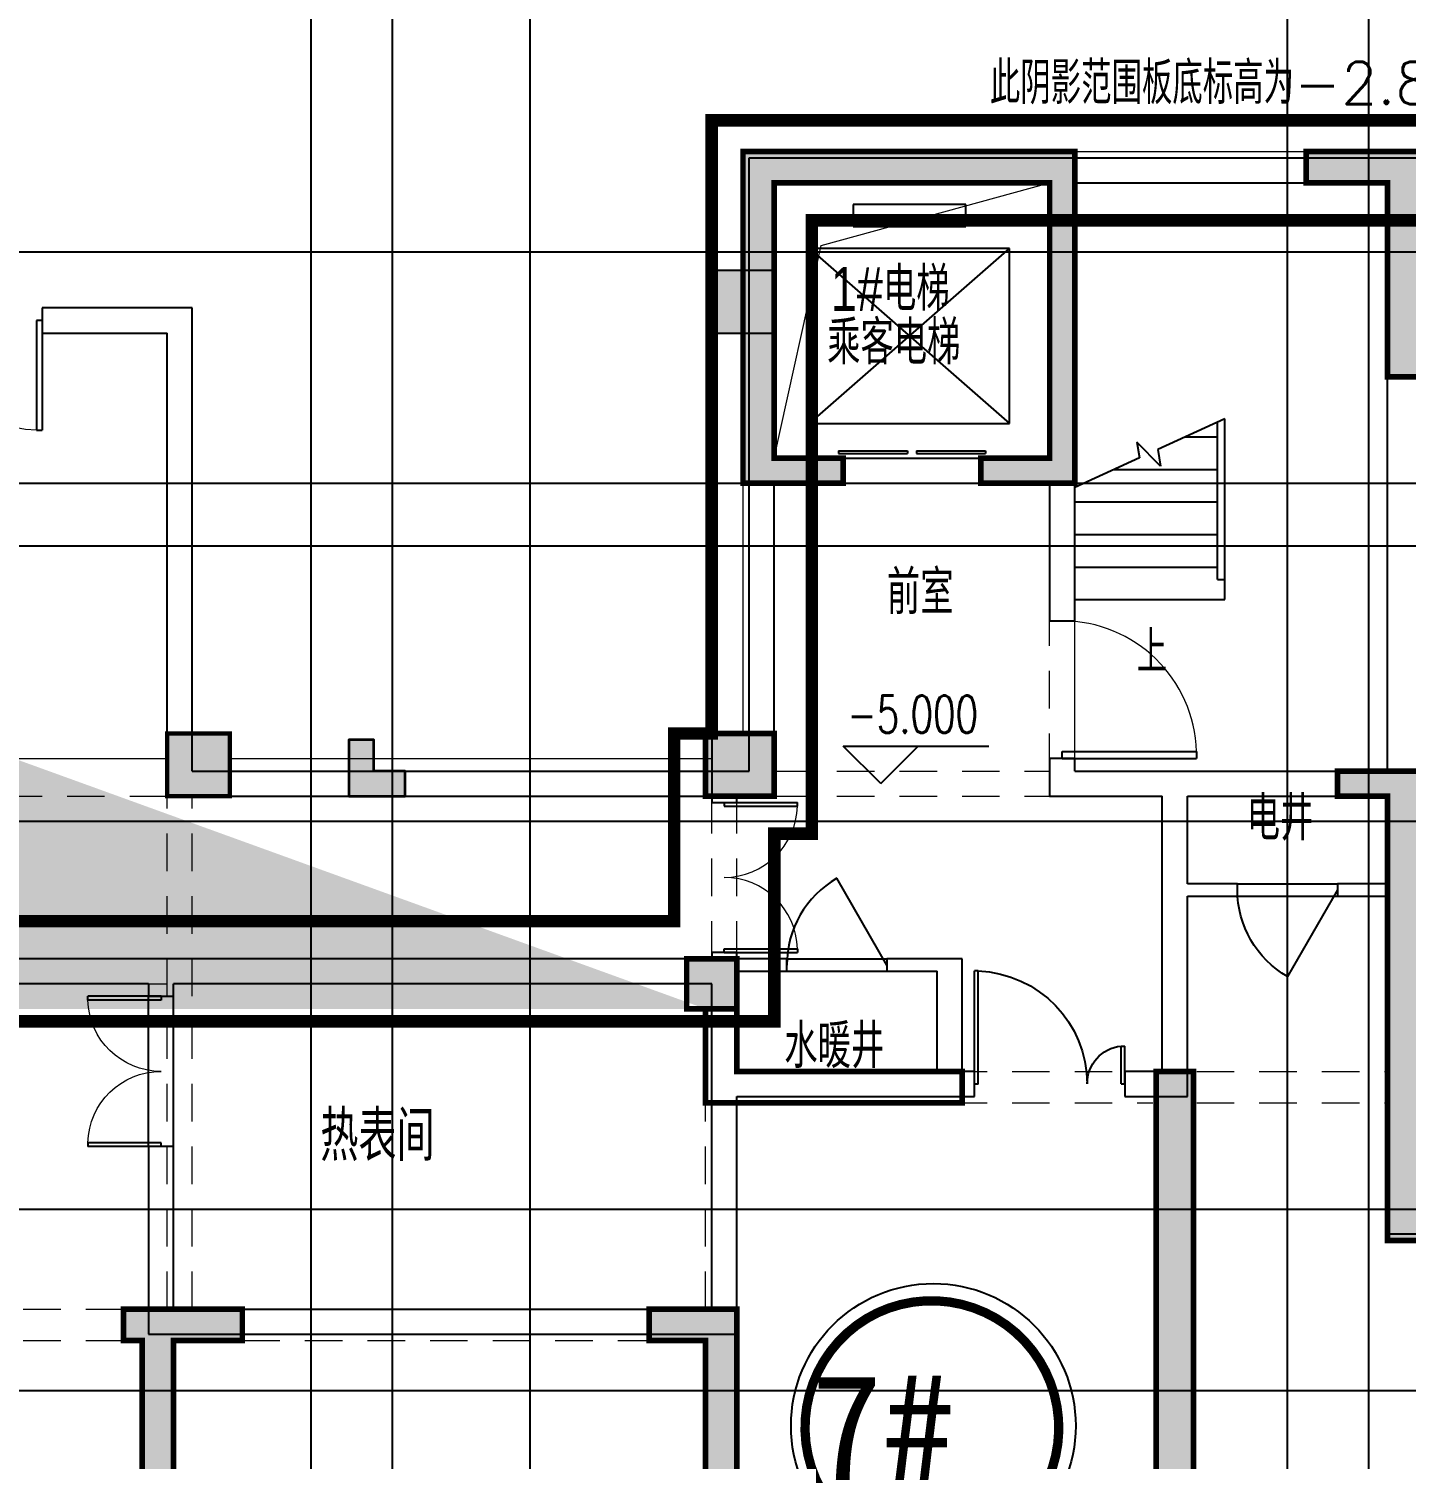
# Model space of a CAD drawing. Extents: x 369444 to 684549, y -549309 to 575337.
# Drawn here: x 418417 to 429424, y 190357 to 201789 of the extents above; entities that cross this region are included whole.
import ezdxf

# ---------------------------------------------------------------- set-up
doc = ezdxf.new("R2010")
doc.units = 0
doc.header["$LTSCALE"] = 1000
doc.header["$MEASUREMENT"] = 0
doc.linetypes.add('DASH', pattern=[0.35, 0.25, -0.1])
doc.linetypes.add('线型3', pattern=[500, 300, -200])
for name, color, linetype, lineweight in [('15077', 150, 'Continuous', 18), ('柱', 2, 'Continuous', 35), ('梁', 4, 'Continuous', 18), ('梁虚线', 134, '线型3', 18), ('洞口边线', 9, 'Continuous', 18)]:
    doc.layers.add(name, color=color, linetype=linetype, lineweight=lineweight)
for name, color, linetype in [('A-ANNO-IDEN-TEX', 3, 'Continuous'), ('COLUMN', 9, 'Continuous'), ('DIM_ELEV', 3, 'Continuous'), ('DIM_SYMB', 3, 'Continuous'), ('DOTE', 1, 'Continuous'), ('EVTR', 2, 'Continuous'), ('STAIR', 2, 'Continuous'), ('WALL', 9, 'Continuous'), ('WINDOW', 4, 'Continuous'), ('主楼编号', 1, 'Continuous'), ('房间名称', 72, 'Continuous'), ('砼墙', 151, 'Continuous'), ('防火分区线', 7, 'Continuous')]:
    doc.layers.add(name, color=color, linetype=linetype)
doc.styles.add('1111111', font='simhei.ttf')
doc.styles.add('_TCH_DIM', font='SIMPLEX', dxfattribs={"bigfont": 'GBCBIG'})
doc.styles.add('HNSJY', font='hnsjy-07.shx', dxfattribs={"width": 0.8, "bigfont": 'hnsjy-hz.shx'})

# ---------------------------------------------------------------- blocks, each defined once
blk = doc.blocks.new('asdfsdgdhfjgh')
at = {"layer": 'WALL'}
h = blk.add_hatch(color=0, dxfattribs=at)
h.dxf.hatch_style = 1
h.paths.add_polyline_path([(-453473.588218689, -165868.9859981537), (-453473.588218689, -165368.9859981537), (-453973.588218689, -165368.9859981537), (-453973.588218689, -165868.9859981537)], flags=17)
h.paths.add_polyline_path([(-457773.588218689, -165868.9859981537), (-457773.588218689, -165368.9859981537), (-458273.588218689, -165368.9859981537), (-458273.588218689, -165868.9859981537)], flags=17)
h.paths.add_polyline_path([(-461323.588218689, -165868.9859981537), (-461323.588218689, -165368.9859981537), (-461823.588218689, -165368.9859981537), (-461823.588218689, -165868.9859981537)], flags=17)
h.paths.add_polyline_path([(-449123.588218689, -165868.9859981537), (-449123.588218689, -165368.9859981537), (-449673.588218689, -165368.9859981537), (-449673.588218689, -165868.9859981537)], flags=17)
h.paths.add_polyline_path([(-449673.588218689, -167568.9859981537), (-449423.588218689, -167568.9859981537), (-449423.588218689, -167168.9859981537), (-449823.588218689, -167168.9859981537), (-449823.588218689, -167568.9859981537)], flags=17)
h.paths.add_polyline_path([(-461773.588218689, -167568.9859981537), (-461623.588218689, -167568.9859981537), (-461623.588218689, -167168.9859981537), (-462023.588218689, -167168.9859981537), (-462023.588218689, -167568.9859981537)], flags=17)
h.paths.add_polyline_path([(-446923.588218689, -160968.9859981537), (-449123.588218689, -160968.9859981537), (-449123.588218689, -163168.9859981537), (-448573.588218689, -163168.9859981537), (-448573.588218689, -163368.9859981537), (-449373.588218689, -163368.9859981537), (-449373.588218689, -160718.9859981537), (-446723.588218689, -160718.9859981537), (-446723.588218689, -163368.9859981537), (-447473.588218689, -163368.9859981537), (-447473.588218689, -163168.9859981537), (-446923.588218689, -163168.9859981537)])
h.paths.add_polyline_path([(-457523.588218689, -170218.9859981537), (-458073.588218689, -170218.9859981537), (-458073.588218689, -169968.9859981537), (-457523.588218689, -169968.9859981537), (-457123.588218689, -169968.9859981537), (-457123.588218689, -170218.9859981537), (-457273.588218689, -170218.9859981537), (-457273.588218689, -173118.9859981537), (-459023.588218689, -173118.9859981537), (-459023.588218689, -172868.9859981537), (-457523.588218689, -172868.9859981537)])
h.paths.add_polyline_path([(-444223.588218689, -160968.9859981537), (-444873.588218689, -160968.9859981537), (-444873.588218689, -160718.9859981537), (-443973.588218689, -160718.9859981537), (-443973.588218689, -162518.9859981537), (-444223.588218689, -162518.9859981537)])
h.paths.add_polyline_path([(-466573.588218689, -160768.9859981537), (-467223.588218689, -160768.9859981537), (-467223.588218689, -162318.9859981537), (-467473.588218689, -162318.9859981537), (-467473.588218689, -160518.9859981537), (-466573.588218689, -160518.9859981537)])
h.paths.add_polyline_path([(-451573.588218689, -177468.9859981537), (-452423.588218689, -177468.9859981537), (-453123.588218689, -177468.9859981537), (-453123.588218689, -177218.9859981537), (-452673.588218689, -177218.9859981537), (-452673.588218689, -174268.9859981537), (-452423.588218689, -174268.9859981537), (-452423.588218689, -177218.9859981537), (-451573.588218689, -177218.9859981537)])
h.paths.add_polyline_path([(-459023.588218689, -177468.9859981537), (-459873.588218689, -177468.9859981537), (-459873.588218689, -177218.9859981537), (-459023.588218689, -177218.9859981537), (-459023.588218689, -174268.9859981537), (-458773.588218689, -174268.9859981537), (-458773.588218689, -177218.9859981537), (-458323.588218689, -177218.9859981537), (-458323.588218689, -177468.9859981537)])
h.paths.add_polyline_path([(-453373.588218689, -170218.9859981537), (-453923.588218689, -170218.9859981537), (-453923.588218689, -172868.9859981537), (-452423.588218689, -172868.9859981537), (-452423.588218689, -173118.9859981537), (-454173.588218689, -173118.9859981537), (-454173.588218689, -170218.9859981537), (-454323.588218689, -170218.9859981537), (-454323.588218689, -169968.9859981537), (-453923.588218689, -169968.9859981537), (-453373.588218689, -169968.9859981537)])
h.paths.add_polyline_path([(-437848.588218689, -169418.9859981537), (-438323.588218689, -169418.9859981537), (-438323.588218689, -171168.9859981537), (-438573.588218689, -171168.9859981537), (-438573.588218689, -169418.9859981537), (-438673.588218689, -169418.9859981537), (-438673.588218689, -169168.9859981537), (-438323.588218689, -169168.9859981537), (-437848.588218689, -169168.9859981537)])
h.paths.add_polyline_path([(-441623.588218689, -177468.9859981537), (-441923.588218689, -177468.9859981537), (-442323.588218689, -177468.9859981537), (-442323.588218689, -177218.9859981537), (-442173.588218689, -177218.9859981537), (-442173.588218689, -173868.9859981537), (-441923.588218689, -173868.9859981537), (-441923.588218689, -177218.9859981537), (-441623.588218689, -177218.9859981537)])
h.paths.add_polyline_path([(-445023.588218689, -177468.9859981537), (-446048.588218689, -177468.9859981537), (-446823.588218689, -177468.9859981537), (-446823.588218689, -177218.9859981537), (-446073.588218689, -177218.9859981537), (-446073.588218689, -173768.9859981537), (-445773.588218689, -173768.9859981537), (-445773.588218689, -177218.9859981537), (-445023.588218689, -177218.9859981537)])
h.paths.add_polyline_path([(-469273.588218689, -171768.9859981537), (-469273.588218689, -172568.9859981537), (-471373.588218689, -172568.9859981537), (-471373.588218689, -172318.9859981537), (-469523.588218689, -172318.9859981537), (-469523.588218689, -171768.9859981537)])
h.paths.add_polyline_path([(-461573.588218689, -163168.9859981537), (-462323.588218689, -163168.9859981537), (-462323.588218689, -160768.9859981537), (-464523.588218689, -160768.9859981537), (-464523.588218689, -162968.9859981537), (-463973.588218689, -162968.9859981537), (-463973.588218689, -163168.9859981537), (-464723.588218689, -163168.9859981537), (-464723.588218689, -160518.9859981537), (-462073.588218689, -160518.9859981537), (-462073.588218689, -162918.9859981537), (-461573.588218689, -162918.9859981537)])
h.paths.add_polyline_path([(-449673.588218689, -170218.9859981537), (-450123.588218689, -170218.9859981537), (-450123.588218689, -169968.9859981537), (-449423.588218689, -169968.9859981537), (-449423.588218689, -173118.9859981537), (-449673.588218689, -173118.9859981537)])
h.paths.add_polyline_path([(-461323.588218689, -170218.9859981537), (-461773.588218689, -170218.9859981537), (-461773.588218689, -173118.9859981537), (-462023.588218689, -173118.9859981537), (-462023.588218689, -169968.9859981537), (-461323.588218689, -169968.9859981537)])
h.paths.add_polyline_path([(-465648.588218689, -177468.9859981537), (-466423.588218689, -177468.9859981537), (-466423.588218689, -177218.9859981537), (-465673.588218689, -177218.9859981537), (-465673.588218689, -173768.9859981537), (-465373.588218689, -173768.9859981537), (-465373.588218689, -177218.9859981537), (-464623.588218689, -177218.9859981537), (-464623.588218689, -177468.9859981537)])
h.paths.add_polyline_path([(-469523.588218689, -177468.9859981537), (-469823.588218689, -177468.9859981537), (-469823.588218689, -177218.9859981537), (-469523.588218689, -177218.9859981537), (-469523.588218689, -173868.9859981537), (-469273.588218689, -173868.9859981537), (-469273.588218689, -177218.9859981537), (-469123.588218689, -177218.9859981537), (-469123.588218689, -177468.9859981537)])
h.paths.add_polyline_path([(-473123.588218689, -169418.9859981537), (-473598.588218689, -169418.9859981537), (-473598.588218689, -169168.9859981537), (-473123.588218689, -169168.9859981537), (-472773.588218689, -169168.9859981537), (-472773.588218689, -169418.9859981537), (-472873.588218689, -169418.9859981537), (-472873.588218689, -171168.9859981537), (-473123.588218689, -171168.9859981537)])
h.paths.add_polyline_path([(-435323.588218689, -178468.9859981537), (-435873.588218689, -178468.9859981537), (-435873.588218689, -178218.9859981537), (-435623.588218689, -178218.9859981537), (-435623.588218689, -174018.9859981537), (-435323.588218689, -174018.9859981537)])
h.paths.add_polyline_path([(-475573.588218689, -178468.9859981537), (-476123.588218689, -178468.9859981537), (-476123.588218689, -174018.9859981537), (-475823.588218689, -174018.9859981537), (-475823.588218689, -178218.9859981537), (-475573.588218689, -178218.9859981537)])
h.paths.add_polyline_path([(-443823.588218689, -169418.9859981537), (-444223.588218689, -169418.9859981537), (-444223.588218689, -165868.9859981537), (-444623.588218689, -165868.9859981537), (-444623.588218689, -165668.9859981537), (-443973.588218689, -165668.9859981537), (-443973.588218689, -169168.9859981537), (-443823.588218689, -169168.9859981537)])
h.paths.add_polyline_path([(-467223.588218689, -169418.9859981537), (-467623.588218689, -169418.9859981537), (-467623.588218689, -169168.9859981537), (-467473.588218689, -169168.9859981537), (-467473.588218689, -165668.9859981537), (-466773.588218689, -165668.9859981537), (-466773.588218689, -165868.9859981537), (-467223.588218689, -165868.9859981537)])
h.paths.add_polyline_path([(-439123.588218689, -177468.9859981537), (-439823.588218689, -177468.9859981537), (-439823.588218689, -177218.9859981537), (-439123.588218689, -177218.9859981537), (-439123.588218689, -174568.9859981537), (-438873.588218689, -174568.9859981537), (-438873.588218689, -177218.9859981537), (-438873.588218689, -178218.9859981537), (-438273.588218689, -178218.9859981537), (-438273.588218689, -178468.9859981537), (-439123.588218689, -178468.9859981537)])
h.paths.add_polyline_path([(-465373.588218689, -168068.9859981537), (-465373.588218689, -171568.9859981537), (-465673.588218689, -171568.9859981537), (-465673.588218689, -168068.9859981537)])
h.paths.add_polyline_path([(-471623.588218689, -177468.9859981537), (-472323.588218689, -177468.9859981537), (-472323.588218689, -178468.9859981537), (-473173.588218689, -178468.9859981537), (-473173.588218689, -178218.9859981537), (-472573.588218689, -178218.9859981537), (-472573.588218689, -177218.9859981537), (-472573.588218689, -174568.9859981537), (-472323.588218689, -174568.9859981537), (-472323.588218689, -177218.9859981537), (-471623.588218689, -177218.9859981537)])
h.paths.add_polyline_path([(-445773.588218689, -168068.9859981537), (-445773.588218689, -171568.9859981537), (-446073.588218689, -171568.9859981537), (-446073.588218689, -168068.9859981537)])
h.paths.add_polyline_path([(-449423.588218689, -177468.9859981537), (-449773.588218689, -177468.9859981537), (-449773.588218689, -177218.9859981537), (-449673.588218689, -177218.9859981537), (-449673.588218689, -174268.9859981537), (-449423.588218689, -174268.9859981537), (-449423.588218689, -177218.9859981537), (-449223.588218689, -177218.9859981537), (-449223.588218689, -177468.9859981537)])
h.paths.add_polyline_path([(-461673.588218689, -177468.9859981537), (-462023.588218689, -177468.9859981537), (-462223.588218689, -177468.9859981537), (-462223.588218689, -177218.9859981537), (-462023.588218689, -177218.9859981537), (-462023.588218689, -174268.9859981537), (-461773.588218689, -174268.9859981537), (-461773.588218689, -177218.9859981537), (-461673.588218689, -177218.9859981537)])
h.paths.add_polyline_path([(-435323.588218689, -172568.9859981537), (-436023.588218689, -172568.9859981537), (-436023.588218689, -172318.9859981537), (-435623.588218689, -172318.9859981537), (-435623.588218689, -169418.9859981537), (-435998.588218689, -169418.9859981537), (-435998.588218689, -169168.9859981537), (-435323.588218689, -169168.9859981537)])
h.paths.add_polyline_path([(-475423.588218689, -172568.9859981537), (-476123.588218689, -172568.9859981537), (-476123.588218689, -169168.9859981537), (-475448.588218689, -169168.9859981537), (-475448.588218689, -169418.9859981537), (-475823.588218689, -169418.9859981537), (-475823.588218689, -172318.9859981537), (-475423.588218689, -172318.9859981537)])
h.paths.add_polyline_path([(-442173.588218689, -169418.9859981537), (-442223.588218689, -169418.9859981537), (-442223.588218689, -169168.9859981537), (-441923.588218689, -169168.9859981537), (-441523.588218689, -169168.9859981537), (-441523.588218689, -169418.9859981537), (-441923.588218689, -169418.9859981537), (-441923.588218689, -170268.9859981537), (-442173.588218689, -170268.9859981537)])
h.paths.add_polyline_path([(-469223.588218689, -169418.9859981537), (-469273.588218689, -169418.9859981537), (-469273.588218689, -170268.9859981537), (-469523.588218689, -170268.9859981537), (-469523.588218689, -169418.9859981537), (-469923.588218689, -169418.9859981537), (-469923.588218689, -169168.9859981537), (-469523.588218689, -169168.9859981537), (-469223.588218689, -169168.9859981537)])
h.paths.add_polyline_path([(-440073.588218689, -172568.9859981537), (-442173.588218689, -172568.9859981537), (-442173.588218689, -171768.9859981537), (-441923.588218689, -171768.9859981537), (-441923.588218689, -172318.9859981537), (-440073.588218689, -172318.9859981537)])
edge = h.paths.add_edge_path()
edge.add_line((-461823.588218689, -163168.9859981537), (-461823.588218689, -163268.9859981043))
edge.add_line((-461823.588218689, -163268.9859981537), (-461573.588218689, -163268.9859981542))
edge.add_line((-461573.588218689, -163268.9859981537), (-461573.5882186927, -163168.9859982026))
edge.add_line((-461773.588218689, -167568.9859981537), (-461773.588218689, -168318.9859981537))
edge.add_line((-461773.588218689, -168318.9859981537), (-463823.588218689, -168318.9859981537))
edge.add_line((-463823.588218689, -168318.9859981537), (-463823.588218689, -168068.9859981537))
edge.add_line((-463823.588218689, -168068.9859981537), (-462023.588218689, -168068.9859981537))
edge.add_line((-462023.588218689, -168068.9859981537), (-462023.588218689, -167568.9859981537))
edge.add_line((-449423.588218689, -167568.9859981537), (-449423.588218689, -168068.9859981537))
edge.add_line((-449423.588218689, -168068.9859981537), (-447623.588218689, -168068.9859981537))
edge.add_line((-447623.588218689, -168068.9859981537), (-447623.588218689, -168318.9859981537))
edge.add_line((-447623.588218689, -168318.9859981537), (-449673.588218689, -168318.9859981537))
edge.add_line((-449673.588218689, -168318.9859981537), (-449673.588218689, -167568.9859981537))
h.paths.add_polyline_path([(-462023.588218689, -168318.9859981537), (-461773.588218689, -168318.9859981537), (-461773.588218689, -167568.9859981537), (-462023.588218689, -167568.9859981537)], flags=16)
h.paths.add_polyline_path([(-463823.588218689, -168318.9859981537), (-462023.588218689, -168318.9859981537), (-462023.588218689, -168068.9859981537), (-463823.588218689, -168068.9859981537)], flags=16)
h.paths.add_polyline_path([(-449673.588218689, -168068.9859981537), (-449423.588218689, -168068.9859981537), (-449423.588218689, -167568.9859981537), (-449673.588218689, -167568.9859981537)], flags=16)
h.paths.add_polyline_path([(-449673.588218689, -168318.9859981537), (-447623.588218689, -168318.9859981537), (-447623.588218689, -168068.9859981537), (-449673.588218689, -168068.9859981537)], flags=16)
h.paths.add_polyline_path([(-461823.588218689, -163268.9859981537), (-461573.588218689, -163268.9859981537), (-461573.588218689, -163168.9859981537), (-461823.588218689, -163168.9859981537)], flags=16)
at = {"layer": 'WALL', "color": 0}
for points in [[(-446923.588218689, -160968.9859981537), (-449123.588218689, -160968.9859981537), (-449123.588218689, -163168.9859981537), (-448573.588218689, -163168.9859981537), (-448573.588218689, -163368.9859981537), (-449373.588218689, -163368.9859981537), (-449373.588218689, -160718.9859981537), (-446723.588218689, -160718.9859981537), (-446723.588218689, -163368.9859981537), (-447473.588218689, -163368.9859981537), (-447473.588218689, -163168.9859981537), (-446923.588218689, -163168.9859981537)], [(-444223.588218689, -160968.9859981537), (-444873.588218689, -160968.9859981537), (-444873.588218689, -160718.9859981537), (-443973.588218689, -160718.9859981537), (-443973.588218689, -162518.9859981537), (-444223.588218689, -162518.9859981537)], [(-453473.588218689, -165868.9859981537), (-453473.588218689, -165368.9859981537), (-453973.588218689, -165368.9859981537), (-453973.588218689, -165868.9859981537)], [(-449123.588218689, -165868.9859981537), (-449123.588218689, -165368.9859981537), (-449673.588218689, -165368.9859981537), (-449673.588218689, -165868.9859981537)], [(-443823.588218689, -169418.9859981537), (-444223.588218689, -169418.9859981537), (-444223.588218689, -165868.9859981537), (-444623.588218689, -165868.9859981537), (-444623.588218689, -165668.9859981537), (-443973.588218689, -165668.9859981537), (-443973.588218689, -169168.9859981537), (-443823.588218689, -169168.9859981537)], [(-449673.588218689, -167568.9859981537), (-449423.588218689, -167568.9859981537), (-449423.588218689, -167168.9859981537), (-449823.588218689, -167168.9859981537), (-449823.588218689, -167568.9859981537)], [(-445773.588218689, -168068.9859981537), (-445773.588218689, -171568.9859981537), (-446073.588218689, -171568.9859981537), (-446073.588218689, -168068.9859981537)], [(-453373.588218689, -170218.9859981537), (-453923.588218689, -170218.9859981537), (-453923.588218689, -172868.9859981537), (-452423.588218689, -172868.9859981537), (-452423.588218689, -173118.9859981537), (-454173.588218689, -173118.9859981537), (-454173.588218689, -170218.9859981537), (-454323.588218689, -170218.9859981537), (-454323.588218689, -169968.9859981537), (-453923.588218689, -169968.9859981537), (-453373.588218689, -169968.9859981537)], [(-449673.588218689, -170218.9859981537), (-450123.588218689, -170218.9859981537), (-450123.588218689, -169968.9859981537), (-449423.588218689, -169968.9859981537), (-449423.588218689, -173118.9859981537), (-449673.588218689, -173118.9859981537)]]:
    blk.add_lwpolyline(points, close=True, dxfattribs=at)
blk.add_lwpolyline([(-449423.588218689, -167568.9859981537), (-449423.588218689, -168068.9859981537), (-447623.588218689, -168068.9859981537), (-447623.588218689, -168318.9859981537), (-449673.588218689, -168318.9859981537), (-449673.588218689, -167568.9859981537)], dxfattribs=at)
blk = doc.blocks.new('sdgsdfdfjgfkhj')
at = {"layer": 'WALL'}
h = blk.add_hatch(color=256, dxfattribs=at)
h.dxf.hatch_style = 1
h.paths.add_polyline_path([(-239421.1836854629, -206727.0359099763), (-239421.1836854629, -206227.0359099763), (-239671.1836854629, -206227.0359099763), (-239921.1836854629, -206227.0359099763), (-239921.1836854629, -206727.0359099763), (-239671.1836854629, -206727.0359099763)])
h.paths.add_polyline_path([(-252121.1836854629, -206727.0359099763), (-252121.1836854629, -206227.0359099763), (-252371.1836854629, -206227.0359099763), (-252621.1836854629, -206227.0359099763), (-252621.1836854629, -206727.0359099763), (-252371.1836854629, -206727.0359099763)])
h.paths.add_polyline_path([(-225621.1836854629, -213977.0202849763), (-225621.1836854629, -213477.0202849763), (-226121.1836854629, -213477.0202849763), (-226121.1836854629, -213727.0202849763), (-226121.1836854629, -213977.0202849763), (-225921.1836854629, -213977.0202849763)])
h.paths.add_polyline_path([(-230821.1836854629, -213977.0202849763), (-230821.1836854629, -213477.0202849763), (-231321.1836854629, -213477.0202849763), (-231321.1836854629, -213977.0202849763)])
h.paths.add_polyline_path([(-260721.1836854629, -213977.0202849763), (-260721.1836854629, -213477.0202849763), (-261221.1836854629, -213477.0202849763), (-261221.1836854629, -213977.0202849763)])
h.paths.add_polyline_path([(-263171.1836854629, -213977.0202849763), (-263171.1836854629, -213727.0202849763), (-263171.1836854629, -213477.0202849763), (-263671.1836854629, -213477.0202849763), (-263671.1836854629, -213727.0202849763), (-263671.1836854629, -213977.0202849763), (-263421.1836854629, -213977.0202849763)])
h.paths.add_polyline_path([(-265921.1836854629, -213977.0202849763), (-265921.1836854629, -213727.0202849763), (-265921.1836854629, -213477.0202849763), (-266421.1836854629, -213477.0202849763), (-266421.1836854629, -213977.0202849763), (-266121.1836854629, -213977.0202849763)])
h.paths.add_polyline_path([(-225621.1836854629, -217127.0202849763), (-225621.1836854629, -216627.0202849763), (-225921.1836854629, -216627.0202849763), (-226121.1836854629, -216627.0202849763), (-226121.1836854629, -216877.0202849763), (-226121.1836854629, -217127.0202849763)])
h.paths.add_polyline_path([(-225621.1836854629, -223277.0202849763), (-225621.1836854629, -222777.0202849763), (-225921.1836854629, -222777.0202849763), (-226121.1836854629, -222777.0202849763), (-226121.1836854629, -223027.0202849763), (-226121.1836854629, -223277.0202849763)])
h.paths.add_polyline_path([(-262621.1836854629, -223277.0202849763), (-262621.1836854629, -222777.0202849763), (-262871.1836854629, -222777.0202849763), (-263121.1836854629, -222777.0202849763), (-263121.1836854629, -223027.0202849763), (-263121.1836854629, -223277.0202849763)])
h.paths.add_polyline_path([(-265921.1914979629, -223277.0202849763), (-265921.1914979629, -223027.0202849763), (-265921.1914979629, -222777.0202849763), (-266121.1914979629, -222777.0202849763), (-266421.1914979629, -222777.0202849763), (-266421.1914979629, -223277.0202849763)])
blk.add_lwpolyline([(-239421.1836854629, -206727.0359099763), (-239421.1836854629, -206227.0359099763), (-239671.1836854629, -206227.0359099763), (-239921.1836854629, -206227.0359099763), (-239921.1836854629, -206727.0359099763), (-239671.1836854629, -206727.0359099763)], close=True, dxfattribs=at)
blk = doc.blocks.new('$DORLIB2D$00000127')
at = {"color": 0}
for points in [[(-0.5333333333328483, 0.7948983154366971), (-0.5333333333328483, 0.690405644187237)], [(-0.03333333333284827, 0.7948983154366971), (-0.5333333333328483, 0.7948983154366971)], [(-0.03333333333284827, 0.7948983154366971), (-0.03333333333284827, 0.690405644187237)], [(0.5333333333328483, 0.7948983154366971), (0.03333333333284827, 0.7948983154366971)], [(0.03333333333284827, 0.7948983154366971), (0.03333333333284827, 0.690405644187237)], [(0.5333333333328483, 0.7948983154366971), (0.5333333333328483, 0.690405644187237)], [(-0.03333333333284827, 0.690405644187237), (-0.5333333333328483, 0.690405644187237)], [(0.5333333333328483, 0.690405644187237), (0.03333333333284827, 0.690405644187237)], [(0.5, 0.4999999999999858), (-0.5, 0.4999999999999858)]]:
    blk.add_lwpolyline(points, dxfattribs=at)
blk = doc.blocks.new('$DorLib2D$00000002')
for p, q in [((-0.5, -5.684341886080802e-17), (-0.5000000000000007, 0.4875)), ((-0.4750000000000007, 0.4875), (-0.5000000000000007, 0.4875)), ((-0.475, -2.842170943040401e-17), (-0.4750000000000007, 0.4875)), ((0.475, -2.842170943040401e-17), (0.4750000000000007, 0.4875)), ((0.4750000000000007, 0.4875), (0.5000000000000007, 0.4875)), ((0.5, -5.684341886080802e-17), (0.5000000000000007, 0.4875)), ((-0.5, -5.684341886080802e-17), (-0.475, -2.842170943040401e-17)), ((0.5, -5.684341886080802e-17), (0.475, -2.842170943040401e-17))]:
    blk.add_line(p, q)
at = {"lineweight": 13}
for centre, start, end in [((-0.4875, -4.263256414560601e-17), 0, 88.53071641864632), ((0.4875, -4.263256414560601e-17), 91.4692835813537, 180)]:
    blk.add_arc(centre, 0.4875, start, end, dxfattribs=at)
blk = doc.blocks.new('$DORLIB2D$00000228')
at = {"color": 0, "lineweight": -2}
blk.add_line((0.4999999999999964, -7.105427357601002e-15), (4.973799150320701e-14, 0.8660254037843416), dxfattribs=at)
blk.add_arc((0.5000000000015206, -1.612932010175427e-12), 1.000000000002051, 120.0000000000284, 180, dxfattribs=at)
blk = doc.blocks.new('$DorLib2D$00000001')
for p, q in [((0.45, 0.9750000000000001), (0.5000000000000002, 0.9750000000000001)), ((0.45, 0), (0.45, 0.9750000000000001)), ((0.5, 0), (0.5, 0.9750000000000001)), ((0.5, 0), (0.45, 0))]:
    blk.add_line(p, q)
at = {"lineweight": 13}
blk.add_arc((0.475, 0), 0.975, 91.4692835813538, 180, dxfattribs=at)
blk = doc.blocks.new('$DorLib2D$00000225')
at = {"color": 0}
for p, q in [((0.4750000000000032, -0.001447885298549778), (0.4750000000000032, 0.7521225008925327)), ((0.4750000000000032, 0.7521225008925327), (0.5000000000000036, 0.7521225008925327)), ((0.5000000000000036, -0.001447885298549778), (0.5000000000000036, 0.7521225008925363)), ((-0.4999999999999982, 0), (-0.5, 0.252035990386009)), ((-0.4750000000000014, 0.252035990386009), (-0.5, 0.252035990386009)), ((-0.4749999999999996, 0), (-0.4749999999999996, 0.252035990386009)), ((-0.4749999999999996, 0), (-0.4999999999999947, 0)), ((0.4750000000000032, -0.001447885298549778), (0.4999999999999929, -0.001447885298549778))]:
    blk.add_line(p, q, dxfattribs=at)
for centre, radius, start, end in [((0.5046168020419071, -0.001920809357812914), 0.7546247204382253, 92.24926861260724, 179.7237749158362), ((-0.5007908120542499, 0.002572563917482285), 0.2507930763238999, 359.7898704778746, 84.09743784757413)]:
    blk.add_arc(centre, radius, start, end, dxfattribs=at)
blk = doc.blocks.new('column500')
h = blk.add_hatch(color=0)
h.dxf.hatch_style = 1
h.paths.add_polyline_path([(-216380.9106832733, -381439.8896648251), (-215880.9106832733, -381439.8896648251), (-215880.9106832733, -380939.8896648251), (-216380.9106832733, -380939.8896648251)])
at = {"color": 0}
blk.add_lwpolyline([(-216380.9106832733, -381439.8896648251), (-215880.9106832733, -381439.8896648251), (-215880.9106832733, -380939.8896648251), (-216380.9106832733, -380939.8896648251)], close=True, dxfattribs=at)
blk = doc.blocks.new('FT-289130552', base_point=(-13757.82863614367, 881.01331902534))
at = {"layer": '柱', "ltscale": 0.9999999776482582}
h = blk.add_hatch(color=0, dxfattribs=at)
h.dxf.hatch_style = 1
h.paths.add_polyline_path([(3742.171363856178, 14281.01331902528), (3742.171363856178, 14731.01331902528), (3542.171363856178, 14731.01331902528), (3542.171363856178, 14481.01331902528), (3292.171363856178, 14481.01331902528), (3292.171363856178, 14281.01331902528)])
h.paths.add_polyline_path([(9842.171363856178, 14281.01331902528), (10292.17136385618, 14281.01331902528), (10292.17136385618, 14481.01331902528), (10042.17136385618, 14481.01331902528), (10042.17136385618, 14731.01331902528), (9842.171363856178, 14731.01331902528)])
at = {"layer": '柱', "color": 0, "ltscale": 0.9999999776482582}
for points, const_width in [([(8892.171363856178, 14281.01331902528), (8892.171363856178, 14781.01331902528), (8392.171363856178, 14781.01331902528), (8392.171363856178, 14281.01331902528)], 35), ([(13242.17136385618, 14281.01331902528), (13242.17136385618, 14781.01331902528), (12692.17136385618, 14781.01331902528), (12692.17136385618, 14281.01331902528)], 45), ([(12692.17136385618, 12581.01331902528), (12942.17136385618, 12581.01331902528), (12942.17136385618, 12981.01331902528), (12542.17136385618, 12981.01331902528), (12542.17136385618, 12581.01331902528)], 45)]:
    blk.add_lwpolyline(points, close=True, dxfattribs=dict(at, const_width=const_width))
blk.add_lwpolyline([(9842.171363856178, 14281.01331902528), (10292.17136385618, 14281.01331902528), (10292.17136385618, 14481.01331902528), (10042.17136385618, 14481.01331902528), (10042.17136385618, 14731.01331902528), (9842.171363856178, 14731.01331902528)], close=True, dxfattribs=at)
at = {"layer": '梁', "color": 0, "lineweight": 18, "ltscale": 0.9999999776482582}
for p, q in [((15642.17136385618, 19431.01331902528), (17492.17136385618, 19431.01331902528)), ((15642.17136385618, 19181.01331902528), (17492.17136385618, 19181.01331902528)), ((18142.17136385618, 14481.01331902528), (18142.17136385618, 17631.01331902528)), ((13792.17136385618, 16981.01331902528), (14892.17136385618, 16981.01331902528)), ((12992.17136385618, 14781.01331902528), (12992.17136385618, 16781.01331902528)), ((15642.17136385618, 14481.01331902528), (15642.17136385618, 16781.01331902528)), ((4592.171363856178, 14581.01331902528), (8392.171363856178, 14581.01331902528)), ((8892.171363856178, 14581.01331902528), (12742.17136385618, 14581.01331902528)), ((15642.17136385618, 14481.01331902528), (17742.17136385618, 14481.01331902528))]:
    blk.add_line(p, q, dxfattribs=at)
at = {"layer": '梁虚线', "color": 0, "lineweight": 18, "ltscale": 0.001}
for p, q in [((13242.17136385618, 14781.01331902528), (13242.17136385618, 16781.01331902528)), ((13792.17136385618, 16781.01331902528), (14892.17136385618, 16781.01331902528)), ((15442.17136385618, 14481.01331902528), (15442.17136385618, 16781.01331902528)), ((13242.17136385618, 14481.01331902528), (15442.17136385618, 14481.01331902528)), ((4592.171363856178, 14281.01331902528), (8392.171363856178, 14281.01331902528)), ((8392.171363856178, 10181.01331902528), (8392.171363856178, 14281.01331902528)), ((8592.171363856178, 10181.01331902528), (8592.171363856178, 14281.01331902528)), ((8892.171363856178, 14281.01331902528), (12742.17136385618, 14281.01331902528)), ((12742.17136385618, 12981.01331902528), (12742.17136385618, 14281.01331902528)), ((12942.17136385618, 12981.01331902528), (12942.17136385618, 14281.01331902528)), ((13242.17136385618, 14281.01331902528), (15542.17136385618, 14281.01331902528)), ((15542.17136385618, 14281.01331902528), (17742.17136385618, 14281.01331902528)), ((4592.171363856178, 12981.01331902528), (8392.171363856178, 12981.01331902528)), ((8592.171363856178, 12981.01331902528), (12542.17136385618, 12981.01331902528)), ((4592.171363856178, 12781.01331902528), (8392.171363856178, 12781.01331902528)), ((8592.171363856178, 12781.01331902528), (12542.17136385618, 12781.01331902528)), ((14642.17136385618, 12081.01331902528), (16267.17136385618, 12081.01331902528)), ((16617.17136385618, 12081.01331902528), (18142.17136385618, 12081.01331902528)), ((12692.17136385618, 10181.01331902528), (12692.17136385618, 11831.01331902528)), ((12942.17136385618, 10181.01331902528), (12942.17136385618, 11831.01331902528)), ((14642.17136385618, 11831.01331902528), (16267.17136385618, 11831.01331902528)), ((16617.17136385618, 11831.01331902528), (18142.17136385618, 11831.01331902528)), ((5242.171363856178, 10181.01331902528), (8042.171363856178, 10181.01331902528)), ((8992.171363856178, 10181.01331902528), (12242.17136385618, 10181.01331902528)), ((5242.171363856178, 9931.013319025282), (8042.171363856178, 9931.013319025282)), ((8992.171363856178, 9931.013319025282), (12242.17136385618, 9931.013319025282))]:
    blk.add_line(p, q, dxfattribs=at)
at = {"layer": '洞口边线', "color": 0, "ltscale": 0.9999999776482582}
blk.add_lwpolyline([(15442.17136385618, 19181.01331902528), (13392.17136385618, 19181.01331902528), (13392.17136385618, 19181.01331902528), (13242.17136385618, 19181.01331902528), (13242.17136385618, 16981.01331902528), (13616.68698885618, 18681.16370965028), (15442.17136385618, 19181.01331902528)], close=True, dxfattribs=at)
at = {"layer": '砼墙', "color": 0, "ltscale": 0.9999999776482582, "const_width": 45}
for points in [[(15442.17136385618, 19181.01331902528), (13242.17136385618, 19181.01331902528), (13242.17136385618, 16981.01331902528), (13792.17136385618, 16981.01331902528), (13792.17136385618, 16781.01331902528), (12992.17136385618, 16781.01331902528), (12992.17136385618, 19431.01331902528), (15642.17136385618, 19431.01331902528), (15642.17136385618, 16781.01331902528), (14892.17136385618, 16781.01331902528), (14892.17136385618, 16981.01331902528), (15442.17136385618, 16981.01331902528)], [(18142.17136385618, 19181.01331902528), (17492.17136385618, 19181.01331902528), (17492.17136385618, 19431.01331902528), (18392.17136385618, 19431.01331902528), (18392.17136385618, 17631.01331902528), (18142.17136385618, 17631.01331902528)], [(18542.17136385618, 10731.01331902528), (18142.17136385618, 10731.01331902528), (18142.17136385618, 14281.01331902528), (17742.17136385618, 14281.01331902528), (17742.17136385618, 14481.01331902528), (18392.17136385618, 14481.01331902528), (18392.17136385618, 10981.01331902528), (18542.17136385618, 10981.01331902528)], [(16592.17136385618, 12081.01331902528), (16592.17136385618, 8581.013319025282), (16292.17136385618, 8581.013319025282), (16292.17136385618, 12081.01331902528)], [(8992.171363856178, 9931.013319025282), (8442.171363856178, 9931.013319025282), (8442.171363856178, 7331.013319025282), (9942.171363856178, 7331.013319025282), (9942.171363856178, 7081.013319025282), (8192.171363856178, 7081.013319025282), (8192.171363856178, 9931.013319025282), (8042.171363856178, 9931.013319025282), (8042.171363856178, 10181.01331902528), (8442.171363856178, 10181.01331902528), (8992.171363856178, 10181.01331902528)], [(12692.17136385618, 9931.013319025282), (12242.17136385618, 9931.013319025282), (12242.17136385618, 10181.01331902528), (12942.17136385618, 10181.01331902528), (12942.17136385618, 7081.013319025282), (12692.17136385618, 7081.013319025282)]]:
    blk.add_lwpolyline(points, close=True, dxfattribs=at)
blk.add_lwpolyline([(12942.17136385618, 12581.01331902528), (12942.17136385618, 12081.01331902528), (14742.17136385618, 12081.01331902528), (14742.17136385618, 11831.01331902528), (12692.17136385618, 11831.01331902528), (12692.17136385618, 12581.01331902528)], dxfattribs=at)

msp = doc.modelspace()

# ---------------------------------------------------------------- linework, layer by layer
at = {"layer": 'A-ANNO-IDEN-TEX'}
msp.add_line((429696.1403055172, 201067.1754326511), (426096.4385232907, 201067.1754326511), dxfattribs=at)
at = {"layer": 'DIM_ELEV'}
for p, q in [((425224.7180948239, 195756.975602119), (424924.7180948239, 196056.975602119)), ((424924.7180948239, 196056.975602119), (426088.9557428341, 196056.975602119)), ((425224.7180948239, 195756.975602119), (425524.7180948239, 196056.975602119))]:
    msp.add_line(p, q, dxfattribs=at)
at = {"layer": 'DIM_SYMB'}
msp.add_lwpolyline([(427374.4845895749, 197096.975602119, 0, 0, 0), (427374.4845895749, 197966.975602119, 80.00000000000001, 0, 0), (427374.4845895749, 198266.975602119, 0, 0, 0)], format="xyseb", dxfattribs=at)
at = {"layer": 'DOTE', "color": 8}
for p, q in [((420674.482697485, 59364.2341589618), (420674.482697485, 476704.7720441509)), ((421324.4828500729, 59364.2341589618), (421324.4828500729, 476704.7720441509)), ((428474.482697485, 59364.2341589618), (428474.482697485, 476704.7720441509)), ((429124.4828500729, 59364.2341589618), (429124.4828500729, 476704.7720441509)), ((422424.4829339962, 59364.2341589618), (422424.4829339962, 261806.9745316196))]:
    msp.add_line(p, q, dxfattribs=at)
at = {"layer": 'DOTE', "color": 8, "lineweight": -2}
for p, q in [((377844.3968210202, 200006.9745025325), (624570.9457330685, 200006.9745025325)), ((377844.396798132, 198156.9744877506), (624570.9457101803, 198156.9744877506)), ((377844.3968133908, 197656.9744581867), (624570.9457254391, 197656.9744581867)), ((377844.3968210202, 195456.9745316196), (624570.9457330685, 195456.9745316196)), ((377844.3968286496, 192356.8768310237), (624570.9457406979, 192356.8768310237)), ((377844.3968210202, 190906.974501102), (624570.9457330685, 190906.974501102))]:
    msp.add_line(p, q, dxfattribs=at)
at = {"layer": 'EVTR'}
for p, q in [((425904.4992380124, 200383.1080550838, 14.014000144), (425004.4992380124, 200383.1080550838, 14.014000144)), ((425004.4992380124, 200383.1080550838, 14.014000144), (425004.4992380124, 200208.1095671344, 14.014000144)), ((425904.4992380124, 200208.1095671344, 14.014000144), (425904.4992380124, 200383.1080550838, 14.014000144)), ((425004.4992380124, 200208.1095671344, 14.014000144), (425904.4992380124, 200208.1095671344, 14.014000144)), ((424654.4992380124, 198633.1231736827, 14.014000144), (426254.4992380124, 200033.1110787082, 14.014000144)), ((424654.4992380124, 200033.1110787082, 14.014000144), (426254.4992380124, 198633.1231736827, 14.014000144)), ((426254.4992380124, 200033.1110787082, 14.014000144), (424654.4992380124, 200033.1110787082, 14.014000144)), ((424654.4992380124, 200033.1110787082, 14.014000144), (424654.4992380124, 198633.1231736827, 14.014000144)), ((426254.4992380124, 198633.1231736827, 14.014000144), (426254.4992380124, 200033.1110787082, 14.014000144)), ((424654.4992380124, 198633.1231736827, 14.014000144), (426254.4992380124, 198633.1231736827, 14.014000144))]:
    msp.add_line(p, q, dxfattribs=at)
at = {"layer": 'STAIR'}
for p, q in [((427974.4845895749, 198670.6823963809), (427438.0628824215, 198425.9786185909)), ((427914.4845895749, 197386.975602119), (427914.4845895749, 198643.3117170024)), ((427974.4845895749, 197386.975602119), (427974.4845895749, 198670.6823963809)), ((427974.4845895749, 197386.975602119), (427974.4845895749, 198670.6823963809)), ((427460.3941049557, 198292.8384051013), (427271.7970056515, 198484.6126908946)), ((427271.7970056515, 198484.6126908946), (427292.7499246579, 198359.6900458026)), ((427659.4610757809, 198526.975602119), (427914.4845895749, 198526.975602119)), ((427292.7499246579, 198359.6900458026), (426774.4845895749, 198123.2688078571)), ((427438.0628824215, 198425.9786185909), (427460.3941049557, 198292.8384051013)), ((427089.5081033688, 198266.975602119), (427914.4845895749, 198266.975602119)), ((426774.4845895749, 197226.975602119), (426774.4845895749, 198123.2688078571)), ((426774.4845895749, 198006.975602119), (427914.4845895749, 198006.975602119)), ((426774.4845895749, 197746.975602119), (427914.4845895749, 197746.975602119)), ((426774.4845895749, 197486.975602119), (427914.4845895749, 197486.975602119)), ((427914.4845895749, 197386.975602119), (427974.4845895749, 197386.975602119)), ((427974.4845895749, 197226.975602119), (427974.4845895749, 197386.975602119)), ((426774.4845895749, 197226.975602119), (427974.4845895749, 197226.975602119))]:
    msp.add_line(p, q, dxfattribs=at)
at = {"layer": 'WALL'}
for p, q in [((424174.4845895749, 200756.975602119), (426674.4845895749, 200756.975602119)), ((424174.4845895749, 198256.975602119), (424174.4845895749, 200756.975602119)), ((426674.4845895749, 200756.975602119), (429374.4845895749, 200756.975602119)), ((429374.4845895749, 200756.975602119), (430374.4845895749, 200756.975602119)), ((424374.4845895749, 200556.975602119), (426574.4845895749, 200556.975602119)), ((424374.4845895749, 198356.975602119), (424374.4845895749, 200556.975602119)), ((426574.4845895749, 198356.975602119), (426574.4845895749, 200556.975602119)), ((426774.4845895749, 200556.975602119), (429274.4845895749, 200556.975602119)), ((426774.4845895749, 198256.975602119), (426774.4845895749, 200556.975602119)), ((429274.4845895749, 196956.975602119), (429274.4845895749, 200556.975602119)), ((419724.4845895749, 199556.975602119), (418524.4845895749, 199556.975602119)), ((418524.4845895749, 199556.975602119), (418524.4845895749, 199356.975602119)), ((419724.4845895749, 195856.975602119), (419724.4845895749, 199556.975602119)), ((418524.4845895749, 199356.975602119), (419524.4845895749, 199356.975602119)), ((419524.4845895749, 195656.975602119), (419524.4845895749, 199356.975602119)), ((424924.4846048336, 198356.975602119), (424374.4845895749, 198356.975602119)), ((424924.4846048336, 198156.975602119), (424924.4846048336, 198356.975602119)), ((426574.4845895749, 198356.975602119), (426024.4846048336, 198356.975602119)), ((426024.4846048336, 198356.975602119), (426024.4846048336, 198156.975602119)), ((424174.4845895749, 195856.975602119), (424174.4845895749, 198256.975602119)), ((426774.4845895749, 197056.975602119), (426774.4845895749, 198256.975602119)), ((424374.4845895749, 198156.975602119), (424924.4846048336, 198156.975602119)), ((424374.4845895749, 195656.975602119), (424374.4845895749, 198156.975602119)), ((426024.4846048336, 198156.975602119), (426574.4845895749, 198156.975602119)), ((426574.4845895749, 198156.975602119), (426574.4845895749, 197056.975602119)), ((426574.4845895749, 197056.975602119), (426774.4845895749, 197056.975602119)), ((429274.4845895749, 195856.975602119), (429274.4845895749, 196956.975602119)), ((426774.4845895749, 195956.975602119), (426574.4845895749, 195956.975602119)), ((426574.4845895749, 195956.975602119), (426574.4845895749, 195656.975602119)), ((426774.4845895749, 195856.975602119), (426774.4845895749, 195956.975602119)), ((419724.4845895749, 195856.975602119), (423974.4845895749, 195856.975602119)), ((423974.4845895749, 195856.975602119), (424174.4845895749, 195856.975602119)), ((426774.4845895749, 195856.975602119), (427574.4845895749, 195856.975602119)), ((427574.4845895749, 195856.975602119), (429274.4845895749, 195856.975602119)), ((419524.4845895749, 195656.975602119), (423874.4845895749, 195656.975602119)), ((423874.4845895749, 195656.975602119), (423874.4845895749, 195606.975602119)), ((424074.4845895749, 195606.975602119), (424074.4845895749, 195656.975602119)), ((424074.4845895749, 195656.975602119), (424374.4845895749, 195656.975602119)), ((426574.4845895749, 195656.975602119), (427474.4845895749, 195656.975602119)), ((427474.4845895749, 194956.975602119), (427474.4845895749, 195656.975602119)), ((427674.4845895749, 195656.975602119), (429274.4845895749, 195656.975602119)), ((427674.4845895749, 194956.975602119), (427674.4845895749, 195656.975602119)), ((429274.4845895749, 194956.975602119), (429274.4845895749, 195656.975602119)), ((423874.4845895749, 195606.975602119), (424074.4845895749, 195606.975602119)), ((427474.4845895749, 193456.975602119), (427474.4845895749, 194956.975602119)), ((428074.4845895749, 194956.975602119), (427674.4845895749, 194956.975602119)), ((428074.4845895749, 194856.975602119), (428074.4845895749, 194956.975602119)), ((429274.4845895749, 194956.975602119), (428874.4845895749, 194956.975602119)), ((428874.4845895749, 194956.975602119), (428874.4845895749, 194856.975602119)), ((427674.4845895749, 194856.975602119), (428074.4845895749, 194856.975602119)), ((427674.4845895749, 193256.975602119), (427674.4845895749, 194856.975602119)), ((428874.4845895749, 194856.975602119), (429274.4845895749, 194856.975602119)), ((429274.4845895749, 192156.975602119), (429274.4845895749, 194856.975602119)), ((419475.0711603146, 194356.975602119), (416074.4845895749, 194356.975602119)), ((423874.4845895749, 194356.975602119), (419475.0711603146, 194356.975602119)), ((424074.4845895749, 194406.975602119), (423874.4845895749, 194406.975602119)), ((423874.4845895749, 194406.975602119), (423874.4845895749, 194356.975602119)), ((424074.4845895749, 194356.975602119), (424074.4845895749, 194406.975602119)), ((424474.4845895749, 194356.975602119), (424074.4845895749, 194356.975602119)), ((424474.4845895749, 194256.975602119), (424474.4845895749, 194356.975602119)), ((425874.4845895749, 194356.975602119), (425274.4845895749, 194356.975602119)), ((425274.4845895749, 194356.975602119), (425274.4845895749, 194256.975602119)), ((425874.4845895749, 193456.975602119), (425874.4845895749, 194356.975602119)), ((424074.4845895749, 193456.975602119), (424074.4845895749, 194256.975602119)), ((424074.4845895749, 194256.975602119), (424474.4845895749, 194256.975602119)), ((425274.4845895749, 194256.975602119), (425674.4845895749, 194256.975602119)), ((425674.4845895749, 193456.975602119), (425674.4845895749, 194256.975602119)), ((419375.0711603146, 194156.975602119), (416174.4845895749, 194156.975602119)), ((419375.0711603146, 194156.975602119), (419375.0711603146, 194056.975602119)), ((423874.4845895749, 194156.975602119), (419575.0711603146, 194156.975602119)), ((419575.0711603146, 194056.975602119), (419575.0711603146, 194156.975602119)), ((423874.4845895749, 193356.975602119), (423874.4845895749, 194156.975602119)), ((419375.0711603146, 194056.975602119), (419575.0711603146, 194056.975602119)), ((424074.4845895749, 193456.975602119), (425674.4845895749, 193456.975602119)), ((425974.4845895749, 193456.975602119), (425874.4845895749, 193456.975602119)), ((425974.4845895749, 193256.975602119), (425974.4845895749, 193456.975602119)), ((427474.4845895749, 193456.975602119), (427174.4845895749, 193456.975602119)), ((427174.4845895749, 193456.975602119), (427174.4845895749, 193256.975602119)), ((423874.4845895749, 191556.975602119), (423874.4845895749, 193356.975602119)), ((424074.4845895749, 193256.975602119), (425774.4845895749, 193256.975602119)), ((424074.4845895749, 191356.975602119), (424074.4845895749, 193256.975602119)), ((425774.4845895749, 193256.975602119), (425974.4845895749, 193256.975602119)), ((427174.4845895749, 193256.975602119), (427674.4845895749, 193256.975602119)), ((419575.0711603146, 192856.975602119), (419375.0711603146, 192856.975602119)), ((419375.0711603146, 192856.975602119), (419375.0711603146, 191356.975602119)), ((419575.0711603146, 191556.975602119), (419575.0711603146, 192856.975602119)), ((432974.4845895749, 192156.975602119), (429274.4845895749, 192156.975602119)), ((419575.0711603146, 191556.975602119), (423874.4845895749, 191556.975602119)), ((419375.0711603146, 191356.975602119), (424074.4845895749, 191356.975602119))]:
    msp.add_line(p, q, dxfattribs=at)
at = {"layer": 'WINDOW'}
for p, q in [((428074.4845895749, 194956.975602119, 14.014000144), (428874.4845895749, 194956.975602119, 14.014000144)), ((428074.4845895749, 194856.975602119, 14.014000144), (428874.4845895749, 194856.975602119, 14.014000144)), ((424474.4845895749, 194356.975602119, 14.014000144), (425274.4845895749, 194356.975602119, 14.014000144)), ((424474.4845895749, 194256.975602119, 14.014000144), (425274.4845895749, 194256.975602119, 14.014000144)), ((419375.0711603146, 192856.975602119, 14.014), (419375.0711603146, 194056.975602119, 14.014)), ((419575.0711603146, 192856.975602119, 14.014), (419575.0711603146, 194056.975602119, 14.014))]:
    msp.add_line(p, q, dxfattribs=at)
at = {"layer": '主楼编号', "color": 1, "const_width": 74.25}
msp.add_lwpolyline([(425198.1130685788, 191527.9935912776, -1.029875264633839), (426008.0194864254, 189663.6803970027, -0.9643860074294652), (425198.1130685788, 191527.9935912776, 0.2933541259812552)], format="xyb", dxfattribs=at)
at = {"layer": '主楼编号', "color": 1}
msp.add_circle((425645.2653818112, 190624.5642003703), 1137.165963577914, dxfattribs=at)
at = {"layer": '防火分区线', "color": 56, "linetype": 'DASH', "ltscale": 8, "const_width": 100}
for points in [[(393478.1008157711, 198406.9788880039), (404874.4845895749, 198406.9777154613), (404874.4845895749, 201256.9775600124), (406574.4845895749, 201256.9775600124), (406574.4845895749, 196156.9775600124), (408374.4845895749, 196156.9775600124), (408374.4845895749, 193756.9775600124), (411174.4845895749, 193756.9775600124), (411174.4845895749, 194656.9775600124), (423574.4845895749, 194656.9775600124), (423574.4845895749, 196156.9775600124), (423874.4845895749, 196156.9775600124), (423874.4845895749, 201056.9775600124), (429375.1447381955, 201056.9770154643), (430574.4845895749, 201054.9976553607), (430574.4845895749, 198156.9775600124), (438224.4789743405, 198156.9775600124), (438224.4789743405, 196156.9745411563), (451024.4831018429, 196156.9745492626)], [(394278.1008157711, 197606.9788059879), (405674.4845895749, 197606.9776334453), (405674.4845895749, 200456.9775600124), (405774.4845895749, 200456.9775600124), (405774.4845895749, 195356.9775600124), (407574.4845895749, 195356.9775600124), (407574.4845895749, 192956.9775600124), (411974.4845895749, 192956.9775600124), (411974.4845895749, 193856.9775600124), (424374.4845895749, 193856.9775600124), (424374.4845895749, 195356.9775600124), (424674.4845895749, 195356.9775600124), (424674.4845895749, 200256.9776029277), (429373.8244409543, 200256.9781045604), (429774.4845895749, 200256.3168654132), (429774.4845895749, 197356.9775600124), (437424.4789743405, 197356.9775600124), (437424.4789743405, 195356.9745411563), (451824.4831018429, 195356.9745492626)]]:
    msp.add_lwpolyline(points, dxfattribs=at)

# ---------------------------------------------------------------- block references
at = {"layer": '15077', "color": 8}
msp.add_blockref('FT-289130552', (397374.4845929252, 182256.9588802345), dxfattribs=at)
at = {"layer": 'COLUMN', "color": 8, "rotation": 270}
for p in [(805314.311654089, -16524.04243758437), (800964.2609567624, -20224.12733796355), (805314.3116464596, -20224.12733796355)]:
    msp.add_blockref('column500', p, dxfattribs=at)
at = {"layer": 'WALL', "color": 8}
msp.add_blockref('asdfsdgdhfjgh', (873498.0728082638, 361525.9616002727, 14.014), dxfattribs=at)
at = {"layer": 'WALL'}
msp.add_blockref('sdgsdfdfjgfkhj', (663795.6682748776, 406083.9958872485, 14.014), dxfattribs=at)
at = {"layer": 'WINDOW'}
for name, p, xscale, yscale, zscale, rotation in [('$DorLib2D$00000002', (417624.4845895749, 199456.975602119), -1800, 1800, -1800, 180), ('$DorLib2D$00000001', (426674.4845895749, 196506.975602119), 1100, 1100, -1100, 270), ('$DorLib2D$00000002', (423974.4845895749, 195006.975602119), 1200, 1200, -1200, 270), ('$DORLIB2D$00000228', (428474.4845895749, 194906.975602119), -800, 800, 800, 180), ('$DorLib2D$00000002', (419475.0711603146, 193456.975602119), -1200, 1200, -1200, 90)]:
    msp.add_blockref(name, p, dxfattribs=dict(at, xscale=xscale, yscale=yscale, zscale=zscale, rotation=rotation))
for name, p, xscale, yscale, zscale in [('$DORLIB2D$00000127', (425474.4846048336, 198256.975602119), -1100, 200, -1100), ('$DORLIB2D$00000228', (424874.4845895749, 194306.975602119), 800, 800, 800), ('$DorLib2D$00000225', (426574.4845895749, 193356.975602119), -1200, 1200, -1200)]:
    msp.add_blockref(name, p, dxfattribs=dict(at, xscale=xscale, yscale=yscale, zscale=zscale))

# ---------------------------------------------------------------- texts
at = {"layer": 'A-ANNO-IDEN-TEX', "color": 7, "style": '_TCH_DIM'}
msp.add_text('此阴影范围板底标高为-2.800', height=337.5886524822695, dxfattribs=at).set_placement((426096.4385232907, 201185.8279146838))
at = {"layer": 'DIM_ELEV', "color": 7, "style": '_TCH_DIM', "width": 0.7058823529411765}
msp.add_text('-5.000', height=297.5, dxfattribs=at).set_placement((424958.9557428341, 196161.975602119))
at = {"layer": 'DIM_SYMB', "color": 7, "style": '_TCH_DIM'}
msp.add_text('上', height=337.5886524822695, dxfattribs=at).set_placement((427270.2292718869, 196641.975602119))
at = {"layer": '主楼编号', "color": 1, "style": '1111111'}
msp.add_text('7#', height=843.75, rotation=2.534640512309421e-06, dxfattribs=at).set_placement((424665.1348199826, 190191.8116078067))
at = {"layer": '房间名称', "style": 'HNSJY', "width": 0.8}
for s, height, p in [('1#电梯', 350, (424826.584259985, 199534.0262589145, 14.01401066574219)), ('乘客电梯', 350, (424797.1750192624, 199105.698946445, 14.01401066574219)), ('热表间', 400, (420747.6621942502, 192741.6127824474, 14.014))]:
    msp.add_text(s, height=height, dxfattribs=at).set_placement(p)
for s, rotation, p in [('前室', 359.9999956259106, (425274.4252328854, 197110.3432793308, 14.014000144)), ('电井', 4.374089410674742e-06, (428148.697831152, 195304.4771837879, 14.014000298)), ('水暖井', 4.374089410674742e-06, (424454.2741403561, 193484.8695554424, 14.014))]:
    msp.add_text(s, height=350.0000000000001, rotation=rotation, dxfattribs=at).set_placement(p)

doc.saveas('drawing.dxf')
